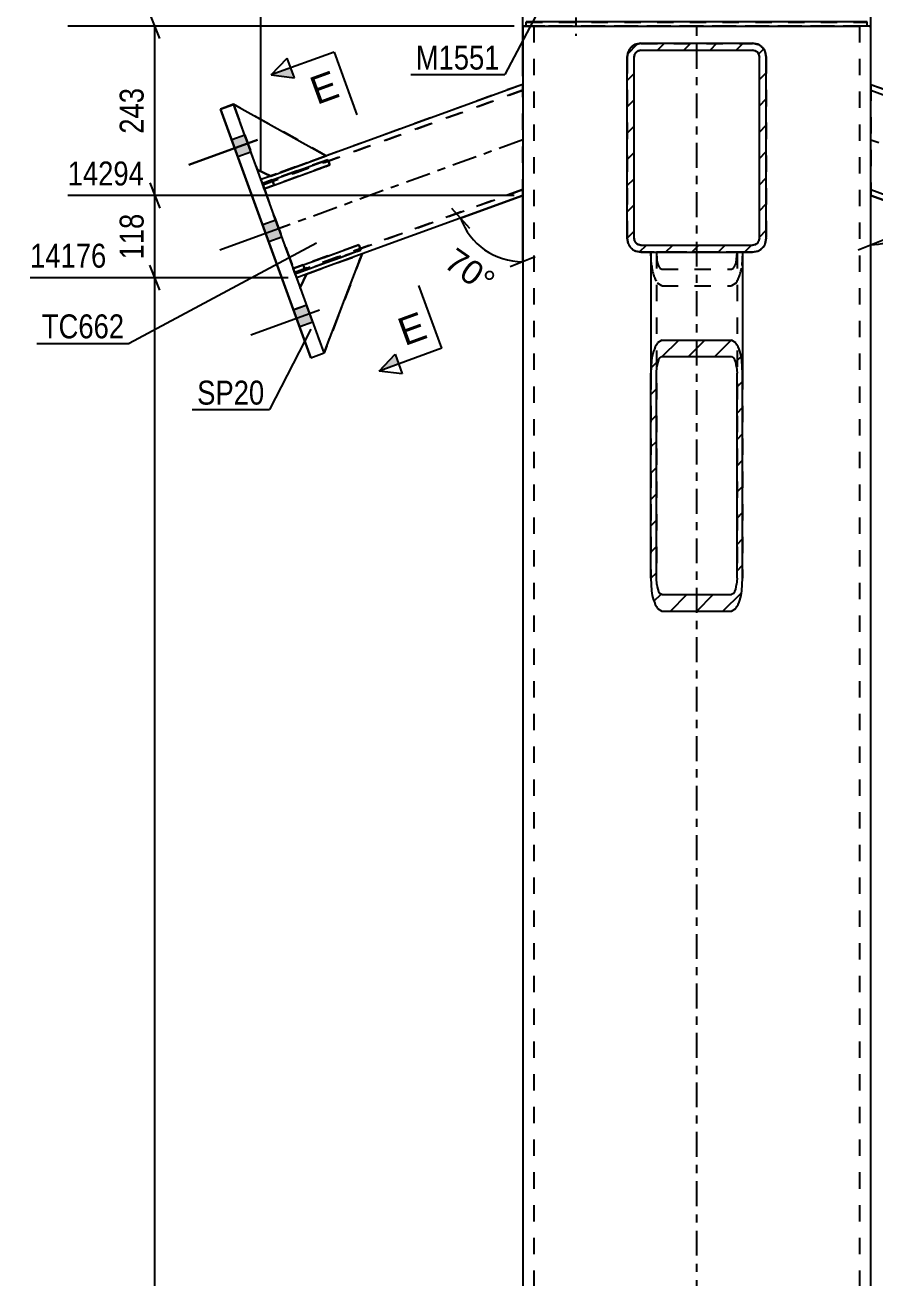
# Model space of a CAD drawing. Header units: millimetres. Extents: x 0 to 1189, y 0 to 841.
# Drawn here: x 383.9 to 485.6, y 596.6 to 746.6 of the extents above; entities that cross this region are included whole.
import ezdxf

# ---------------------------------------------------------------- set-up
doc = ezdxf.new("R2010")
doc.units = ezdxf.units.MM
doc.linetypes.add('DXK_LINE_DOT2', pattern=[3.9198, 1.9599, -1.9599])
doc.linetypes.add('DXK_LINE_DOT3', pattern=[5.9187, 2.979, -0.9799, 0.9799, -0.9799])
doc.styles.add('Arial', font='ARIAL.TTF', dxfattribs={"height": 0.2})
doc.styles.add('Arial Narrow', font='ARIALN.TTF', dxfattribs={"height": 0.2})

# ---------------------------------------------------------------- blocks, each defined once
blk = doc.blocks.new('Part-284935191-3309 - 3278')
at = {"color": 2, "linetype": 'Continuous'}
for p, q in [((485.09, 739.5), (500.76, 733.8)), ((507.41, 731.38), (508.59, 730.95)), ((485.09, 726.2), (496.48, 722.06)), ((485.09, 726.2), (496.48, 722.05)), ((503.14, 719.63), (504.31, 719.21)), ((503.14, 719.63), (504.31, 719.21))]:
    blk.add_line(p, q, dxfattribs=at)
at = {"color": 7, "linetype": 'DXK_LINE_DOT2'}
for p, q in [((485.09, 739.5), (485.09, 726.2)), ((485.09, 739.5), (508.59, 730.95)), ((485.09, 738.79), (508.36, 730.33)), ((485.09, 738.79), (508.36, 730.32)), ((500.76, 733.8), (507.41, 731.38)), ((508.45, 730.59), (508.31, 730.18)), ((508.31, 730.18), (508.45, 730.58)), ((508.34, 730.28), (508.36, 730.33)), ((508.36, 730.32), (508.34, 730.28)), ((508.36, 730.32), (508.36, 730.33)), ((508.55, 730.86), (508.45, 730.59)), ((508.45, 730.58), (508.55, 730.86)), ((508.59, 730.95), (508.55, 730.86)), ((508.55, 730.86), (508.59, 730.95)), ((508.59, 730.95), (508.59, 730.95)), ((508.31, 730.18), (504.59, 719.98)), ((508.31, 730.18), (504.59, 719.98)), ((508.22, 729.94), (504.68, 720.22)), ((508.22, 729.94), (504.68, 720.22)), ((508.22, 729.94), (508.34, 730.28)), ((508.29, 730.14), (508.22, 729.94)), ((508.34, 730.28), (508.29, 730.14)), ((485.09, 726.91), (504.54, 719.83)), ((485.09, 726.91), (504.54, 719.83)), ((496.48, 722.06), (503.14, 719.63)), ((496.48, 722.05), (503.14, 719.63)), ((504.59, 719.98), (504.44, 719.57)), ((504.44, 719.57), (504.59, 719.98)), ((504.56, 719.88), (504.54, 719.83)), ((504.54, 719.83), (504.56, 719.88)), ((504.54, 719.83), (504.54, 719.83)), ((504.68, 720.22), (504.56, 719.88)), ((504.56, 719.88), (504.61, 720.02)), ((504.61, 720.02), (504.68, 720.22)), ((504.35, 719.3), (504.31, 719.21)), ((504.31, 719.2), (504.35, 719.3)), ((504.31, 719.2), (504.31, 719.21)), ((504.31, 719.21), (504.31, 719.2)), ((504.44, 719.57), (504.35, 719.3)), ((504.35, 719.3), (504.44, 719.57))]:
    blk.add_line(p, q, dxfattribs=at)
at = {"color": 7, "linetype": 'DXK_LINE_DOT3'}
blk.add_line((506.45, 725.08), (485.09, 732.85), dxfattribs=at)
blk = doc.blocks.new('Part-284935191-3294 - 3278')
at = {"color": 2, "linetype": 'Continuous'}
for p, q in [((484.68, 746.97), (443.84, 746.97)), ((443.84, 746.47), (443.84, 746.97)), ((484.68, 746.47), (484.68, 746.97)), ((443.84, 746.47), (444.75, 746.47)), ((484.68, 746.47), (483.77, 746.47))]:
    blk.add_line(p, q, dxfattribs=at)
at = {"color": 7, "linetype": 'DXK_LINE_DOT2'}
for p, q in [((443.84, 746.96), (484.68, 746.96)), ((443.84, 746.46), (443.84, 746.47)), ((443.84, 746.46), (443.84, 746.47)), ((484.68, 746.46), (443.84, 746.46)), ((483.77, 746.47), (444.75, 746.47)), ((484.68, 746.46), (484.68, 746.47)), ((484.68, 746.47), (484.68, 746.46))]:
    blk.add_line(p, q, dxfattribs=at)
blk = doc.blocks.new('Part-284935191-3408 - 3278')
at = {"linetype": 'Continuous'}
h = blk.add_hatch(dxfattribs=at)
h.set_pattern_fill('', scale=0.7, style=0, pattern_type=0)
h.set_pattern_definition([(45, (455.928, 721.09), (-1.57154, 1.57154), [])])
h.paths.add_polyline_path([(455.93, 742.76), (455.93, 721.09), (456.05, 720.45), (456.42, 719.91), (456.96, 719.55), (457.59, 719.42), (470.93, 719.42), (471.57, 719.55), (472.11, 719.91), (472.47, 720.45), (472.59, 721.09), (472.59, 742.76), (472.47, 743.39), (472.11, 743.94), (471.57, 744.3), (470.93, 744.42), (457.59, 744.42), (456.96, 744.3), (456.42, 743.94), (456.05, 743.39)])
h.paths.add_polyline_path([(457.01, 743.35), (457.28, 743.53), (457.59, 743.59), (470.93, 743.59), (471.25, 743.53), (471.52, 743.35), (471.7, 743.08), (471.76, 742.76), (471.76, 721.09), (471.7, 720.77), (471.52, 720.5), (471.25, 720.32), (470.93, 720.26), (457.59, 720.26), (457.28, 720.32), (457.01, 720.5), (456.82, 720.77), (456.76, 721.09), (456.76, 742.76), (456.82, 743.08)])
at = {"color": 7, "linetype": 'DXK_LINE_DOT2'}
for p, q in [((456.96, 744.29), (457.59, 744.42)), ((457.59, 744.42), (470.93, 744.42)), ((457.59, 744.42), (457.59, 744.42)), ((470.93, 744.42), (470.93, 744.42)), ((470.93, 744.42), (471.57, 744.29)), ((455.93, 742.75), (456.05, 743.39)), ((455.93, 742.76), (455.93, 721.09)), ((456.82, 743.07), (456.76, 742.75)), ((456.76, 742.75), (456.76, 742.76)), ((456.76, 721.09), (456.76, 742.75)), ((456.82, 743.07), (456.82, 743.08)), ((471.7, 743.07), (471.7, 743.08)), ((471.76, 742.75), (471.7, 743.07)), ((471.76, 742.75), (471.76, 742.76)), ((471.76, 721.09), (471.76, 742.75)), ((472.47, 743.39), (472.59, 742.75)), ((472.59, 742.76), (472.59, 721.09)), ((456.05, 720.45), (455.93, 721.09)), ((456.05, 720.45), (456.05, 720.45)), ((456.76, 721.09), (456.76, 721.09)), ((456.76, 721.09), (456.82, 720.77)), ((457.28, 720.32), (457.59, 720.25)), ((457.59, 720.25), (457.59, 720.26)), ((457.59, 720.25), (470.93, 720.25)), ((470.93, 720.25), (471.25, 720.32)), ((470.93, 720.25), (470.93, 720.26)), ((471.7, 720.77), (471.76, 721.09)), ((471.76, 721.09), (471.76, 721.09)), ((472.59, 721.09), (472.47, 720.45)), ((472.47, 720.45), (472.47, 720.45)), ((472.59, 721.09), (472.59, 721.09)), ((469.76, 719.42), (458.76, 719.42))]:
    blk.add_line(p, q, dxfattribs=at)
at = {"color": 2, "linetype": 'Continuous'}
for p, q in [((457.59, 744.42), (456.96, 744.3)), ((457.59, 744.42), (470.93, 744.42)), ((471.57, 744.3), (470.93, 744.42)), ((456.05, 743.39), (455.93, 742.76)), ((455.93, 721.09), (455.93, 742.76)), ((456.76, 742.76), (456.82, 743.08)), ((456.76, 721.09), (456.76, 742.76)), ((457.59, 743.59), (457.28, 743.52)), ((457.28, 743.53), (457.59, 743.59)), ((457.59, 743.59), (457.59, 743.59)), ((457.59, 743.59), (470.93, 743.59)), ((457.59, 743.59), (470.93, 743.59)), ((470.93, 743.59), (470.93, 743.59)), ((471.25, 743.52), (470.93, 743.59)), ((470.93, 743.59), (471.25, 743.53)), ((471.7, 743.08), (471.76, 742.76)), ((471.76, 721.09), (471.76, 742.76)), ((472.59, 742.76), (472.47, 743.39)), ((472.59, 721.09), (472.59, 742.76)), ((455.93, 721.09), (456.05, 720.45)), ((456.82, 720.77), (456.76, 721.09)), ((457.59, 720.26), (457.28, 720.32)), ((457.59, 720.26), (470.93, 720.26)), ((471.25, 720.32), (470.93, 720.26)), ((471.76, 721.09), (471.7, 720.77)), ((472.47, 720.45), (472.59, 721.09)), ((457.59, 719.42), (456.96, 719.55)), ((456.96, 719.55), (457.59, 719.42)), ((457.59, 719.42), (458.76, 719.42)), ((457.59, 719.42), (457.59, 719.42)), ((457.59, 719.42), (470.93, 719.42)), ((470.93, 719.42), (469.76, 719.42)), ((471.57, 719.55), (470.93, 719.42)), ((470.93, 719.42), (471.57, 719.55)), ((470.93, 719.42), (470.93, 719.42))]:
    blk.add_line(p, q, dxfattribs=at)
at = {"color": 7, "linetype": 'DXK_LINE_DOT3'}
blk.add_line((464.26, 731.92), (464.26, 731.92), dxfattribs=at)
at = {"color": 2, "linetype": 'Continuous'}
for centre, radius, start, end in [((457.59, 742.76), 1.67, 112.5, 157.5), ((470.93, 742.76), 1.67, 22.5, 67.5), ((457.59, 742.76), 0.833, 112.5, 157.5), ((457.59, 742.75), 0.833, 112.5, 157.5), ((470.93, 742.76), 0.833, 22.5, 67.5), ((470.93, 742.75), 0.833, 22.5, 67.5), ((457.59, 721.09), 1.67, 202.5, 247.5), ((457.59, 721.09), 1.67, 202.5, 247.5), ((457.59, 721.09), 0.833, 202.5, 247.5), ((470.93, 721.09), 0.833, 292.5, 337.5), ((470.93, 721.09), 1.67, 292.5, 337.5), ((470.93, 721.09), 1.67, 292.5, 337.5)]:
    blk.add_arc(centre, radius, start, end, dxfattribs=at)
at = {"color": 7, "linetype": 'DXK_LINE_DOT2'}
for centre, radius, start, end in [((457.59, 742.75), 1.67, 112.5, 157.5), ((470.93, 742.75), 1.67, 22.5, 67.5), ((457.59, 721.09), 0.833, 202.5, 247.5), ((470.93, 721.09), 0.833, 292.5, 337.5)]:
    blk.add_arc(centre, radius, start, end, dxfattribs=at)
blk = doc.blocks.new('Part-284935191-3345 - 3278')
at = {"color": 2, "linetype": 'Continuous'}
for p, q in [((424.21, 719.21), (417.55, 716.78)), ((419.66, 707.35), (424.21, 719.21)), ((424.21, 719.21), (424.21, 719.21)), ((416.81, 715.18), (417.55, 716.78)), ((417.55, 716.78), (417.55, 716.78)), ((419.66, 707.35), (419.66, 707.35)), ((419.66, 707.35), (419.66, 707.35))]:
    blk.add_line(p, q, dxfattribs=at)
at = {"color": 7, "linetype": 'DXK_LINE_DOT2'}
for p, q in [((417.55, 716.78), (424.21, 719.21)), ((424.21, 719.21), (419.66, 707.35)), ((416.81, 715.18), (417.55, 716.78)), ((419.66, 707.35), (416.81, 715.18)), ((416.81, 715.18), (416.81, 715.18)), ((416.81, 715.18), (416.81, 715.18)), ((419.66, 707.35), (416.81, 715.18))]:
    blk.add_line(p, q, dxfattribs=at)
blk = doc.blocks.new('Part-284935191-3346 - 3278')
at = {"color": 7, "linetype": 'DXK_LINE_DOT2'}
for p, q in [((415.98, 717.45), (423.81, 720.3)), ((417.16, 717.88), (423.81, 720.3)), ((424.04, 719.67), (423.81, 720.3)), ((416.21, 716.82), (424.04, 719.67)), ((424.04, 719.67), (417.38, 717.25)), ((415.98, 717.45), (417.16, 717.88)), ((416.21, 716.82), (415.98, 717.45)), ((416.21, 716.82), (415.98, 717.45)), ((415.98, 717.45), (415.98, 717.45)), ((417.38, 717.25), (416.21, 716.82)), ((416.21, 716.82), (416.21, 716.82)), ((417.38, 717.25), (417.16, 717.88))]:
    blk.add_line(p, q, dxfattribs=at)
blk = doc.blocks.new('Part-284935191-3347 - 3278')
at = {"color": 7, "linetype": 'DXK_LINE_DOT2'}
for p, q in [((412.28, 727.63), (420.11, 730.48)), ((413.45, 728.06), (420.11, 730.48)), ((420.33, 729.85), (420.11, 730.48)), ((412.5, 727), (420.33, 729.85)), ((420.33, 729.85), (413.68, 727.43)), ((412.28, 727.63), (413.45, 728.06)), ((412.5, 727), (412.28, 727.63)), ((412.5, 727), (412.28, 727.63)), ((412.28, 727.63), (412.28, 727.63)), ((413.68, 727.43), (412.5, 727)), ((413.68, 727.43), (413.45, 728.06)), ((412.5, 727), (412.5, 727))]:
    blk.add_line(p, q, dxfattribs=at)
blk = doc.blocks.new('Part-284935191-3356 - 3278')
at = {"color": 2, "linetype": 'Continuous'}
for p, q in [((443.43, 746.47), (443.43, 415.83)), ((443.43, 746.47), (443.63, 746.47)), ((443.63, 746.47), (443.84, 746.47)), ((444.75, 746.47), (445.07, 746.47)), ((445.07, 746.47), (446.09, 746.47)), ((446.09, 746.47), (482.43, 746.47)), ((482.43, 746.47), (483.45, 746.47)), ((483.77, 746.47), (483.45, 746.47)), ((484.89, 746.47), (484.68, 746.47)), ((484.89, 746.47), (485.09, 746.47)), ((485.09, 415.83), (485.09, 746.47))]:
    blk.add_line(p, q, dxfattribs=at)
at = {"color": 7, "linetype": 'DXK_LINE_DOT2'}
for p, q in [((443.63, 746.46), (443.43, 746.46)), ((444.21, 746.46), (443.63, 746.46)), ((443.84, 746.47), (444.21, 746.47)), ((444.21, 746.47), (444.75, 746.47)), ((445.07, 746.46), (444.21, 746.46)), ((444.76, 746.47), (444.76, 415.83)), ((444.86, 746.47), (444.76, 746.47)), ((444.76, 746.46), (444.86, 746.46)), ((445.15, 746.47), (444.86, 746.47)), ((444.86, 746.46), (445.15, 746.46)), ((446.09, 746.46), (445.07, 746.46)), ((445.58, 746.47), (445.15, 746.47)), ((445.15, 746.46), (445.58, 746.46)), ((446.09, 746.47), (445.58, 746.47)), ((445.58, 746.46), (446.09, 746.46)), ((446.09, 746.47), (482.43, 746.47)), ((446.09, 746.46), (482.43, 746.46)), ((446.09, 746.46), (482.43, 746.46)), ((482.94, 746.47), (482.43, 746.47)), ((482.43, 746.46), (482.94, 746.46)), ((483.37, 746.46), (482.43, 746.46)), ((483.37, 746.47), (482.94, 746.47)), ((482.94, 746.46), (483.37, 746.46)), ((483.66, 746.47), (483.37, 746.47)), ((483.37, 746.46), (483.66, 746.46)), ((484.31, 746.46), (483.37, 746.46)), ((483.76, 746.47), (483.66, 746.47)), ((483.66, 746.46), (483.76, 746.46)), ((483.76, 746.47), (483.76, 415.83)), ((484.31, 746.47), (483.77, 746.47)), ((484.68, 746.47), (484.31, 746.47)), ((484.89, 746.46), (484.31, 746.46)), ((485.09, 746.46), (484.89, 746.46))]:
    blk.add_line(p, q, dxfattribs=at)
at = {"color": 7, "linetype": 'DXK_LINE_DOT3'}
blk.add_line((464.26, 415.83), (464.26, 746.47), dxfattribs=at)
blk = doc.blocks.new('Part-284935191-3397 - 3278')
at = {"color": 7, "linetype": 'DXK_LINE_DOT2'}
for p, q in [((443.43, 739.5), (412.1, 728.1)), ((443.43, 726.2), (443.43, 739.5)), ((412.33, 727.48), (443.43, 738.79)), ((443.43, 738.79), (412.33, 727.47)), ((419.94, 730.95), (413.28, 728.53)), ((412.1, 728.1), (412.1, 728.1)), ((412.1, 728.1), (412.14, 728)), ((412.14, 728.01), (412.1, 728.1)), ((412.24, 727.74), (412.14, 728.01)), ((412.14, 728), (412.24, 727.73)), ((412.39, 727.33), (412.24, 727.74)), ((412.24, 727.73), (412.39, 727.33)), ((412.33, 727.47), (412.33, 727.48)), ((412.33, 727.48), (412.35, 727.43)), ((412.35, 727.43), (412.33, 727.47)), ((412.47, 727.09), (412.35, 727.43)), ((412.35, 727.43), (412.4, 727.29)), ((412.39, 727.33), (416.1, 717.13)), ((412.39, 727.33), (416.1, 717.13)), ((412.4, 727.29), (412.47, 727.09)), ((412.47, 727.09), (416.01, 717.37)), ((412.47, 727.09), (416.01, 717.37)), ((416.15, 716.98), (443.43, 726.91)), ((443.43, 726.91), (416.15, 716.98)), ((424.21, 719.21), (417.55, 716.78)), ((424.21, 719.2), (417.55, 716.78)), ((416.01, 717.37), (416.13, 717.03)), ((416.08, 717.16), (416.01, 717.37)), ((416.13, 717.03), (416.08, 717.16)), ((416.1, 717.13), (416.25, 716.72)), ((416.25, 716.72), (416.1, 717.13)), ((416.13, 717.03), (416.15, 716.98)), ((416.15, 716.98), (416.13, 717.03)), ((416.15, 716.98), (416.15, 716.98)), ((416.25, 716.72), (416.35, 716.45)), ((416.35, 716.45), (416.25, 716.72)), ((416.35, 716.45), (416.38, 716.35)), ((416.38, 716.36), (416.35, 716.45)), ((416.38, 716.35), (416.38, 716.36)), ((416.38, 716.35), (416.38, 716.35))]:
    blk.add_line(p, q, dxfattribs=at)
at = {"color": 2, "linetype": 'Continuous'}
for p, q in [((443.43, 739.5), (419.94, 730.95)), ((413.28, 728.53), (412.1, 728.1)), ((443.43, 726.2), (424.21, 719.21)), ((443.43, 726.2), (424.21, 719.2)), ((417.55, 716.78), (416.38, 716.36)), ((417.55, 716.78), (416.38, 716.35))]:
    blk.add_line(p, q, dxfattribs=at)
at = {"color": 7, "linetype": 'DXK_LINE_DOT3'}
blk.add_line((443.43, 732.85), (414.24, 722.23), dxfattribs=at)
blk = doc.blocks.new('Part-284935191-3412 - 3278')
at = {"color": 7, "linetype": 'DXK_LINE_DOT2'}
for p, q in [((457.59, 744.41), (456.96, 744.28)), ((457.59, 744.41), (470.93, 744.41)), ((457.59, 744.41), (457.59, 744.41)), ((470.93, 744.41), (470.93, 744.41)), ((471.57, 744.28), (470.93, 744.41)), ((456.05, 743.38), (455.93, 742.74)), ((455.93, 742.74), (455.93, 721.07)), ((456.76, 742.74), (456.82, 743.06)), ((456.76, 742.74), (456.76, 742.74)), ((456.76, 721.08), (456.76, 742.74)), ((456.82, 743.06), (456.82, 743.06)), ((457.28, 743.51), (457.59, 743.58)), ((457.59, 743.57), (457.59, 743.58)), ((457.59, 743.58), (470.93, 743.58)), ((470.93, 743.57), (470.93, 743.58)), ((470.93, 743.58), (471.25, 743.51)), ((471.7, 743.06), (471.7, 743.06)), ((471.7, 743.06), (471.76, 742.74)), ((471.76, 742.74), (471.76, 742.74)), ((471.76, 721.08), (471.76, 742.74)), ((472.59, 742.74), (472.47, 743.38)), ((472.59, 742.74), (472.59, 721.07)), ((455.93, 721.08), (456.05, 720.44)), ((456.05, 720.44), (456.05, 720.44)), ((456.76, 721.07), (456.76, 721.08)), ((456.82, 720.76), (456.76, 721.08)), ((457.59, 720.24), (457.28, 720.31)), ((457.59, 720.24), (457.59, 720.24)), ((457.59, 720.24), (470.93, 720.24)), ((471.25, 720.31), (470.93, 720.24)), ((470.93, 720.24), (470.93, 720.24)), ((471.76, 721.08), (471.7, 720.76)), ((471.76, 721.07), (471.76, 721.08)), ((472.47, 720.44), (472.59, 721.08)), ((472.47, 720.44), (472.47, 720.44)), ((456.96, 719.54), (457.59, 719.41)), ((470.93, 719.41), (457.59, 719.41)), ((457.59, 719.41), (457.59, 719.41)), ((470.93, 719.41), (471.57, 719.54)), ((470.93, 719.41), (470.93, 719.41))]:
    blk.add_line(p, q, dxfattribs=at)
at = {"color": 7, "linetype": 'DXK_LINE_DOT3'}
blk.add_line((464.26, 731.91), (464.26, 731.91), dxfattribs=at)
at = {"color": 7, "linetype": 'DXK_LINE_DOT2'}
for centre, radius, start, end in [((457.59, 742.74), 1.67, 112.5, 157.5), ((470.93, 742.74), 1.67, 22.5, 67.5), ((457.59, 742.74), 0.833, 112.5, 157.5), ((470.93, 742.74), 0.833, 22.5, 67.5), ((457.59, 721.08), 1.67, 202.5, 247.5), ((457.59, 721.08), 0.833, 202.5, 247.5), ((470.93, 721.08), 0.833, 292.5, 337.5), ((470.93, 721.08), 1.67, 292.5, 337.5)]:
    blk.add_arc(centre, radius, start, end, dxfattribs=at)
blk = doc.blocks.new('Bolt-284935191-3414 - 3278')
at = {"linetype": 'Continuous'}
for points in [[(410.91, 731.39), (410.17, 733.43), (408.6, 732.86), (409.34, 730.82)], [(410.91, 731.39), (410.17, 733.43), (408.6, 732.86), (409.34, 730.82)], [(410.91, 731.39), (410.17, 733.42), (408.6, 732.85), (409.34, 730.82)], [(414.61, 721.21), (413.87, 723.25), (412.31, 722.68), (413.05, 720.64)], [(414.61, 721.21), (413.87, 723.24), (412.31, 722.67), (413.05, 720.64)], [(418.32, 711.03), (417.58, 713.07), (416.01, 712.5), (416.75, 710.46)], [(418.32, 711.03), (417.58, 713.07), (416.01, 712.5), (416.75, 710.46)], [(418.32, 711.03), (417.58, 713.06), (416.01, 712.49), (416.75, 710.46)]]:
    blk.add_hatch(color=1, dxfattribs=at).paths.add_polyline_path(points)
at = {"color": 1, "linetype": 'Continuous'}
for p, q in [((410.17, 733.43), (408.6, 732.86)), ((410.17, 733.43), (408.6, 732.86)), ((410.17, 733.42), (408.6, 732.85)), ((411.71, 732.84), (403.49, 729.84)), ((411.71, 732.84), (403.49, 729.85)), ((411.71, 732.83), (403.49, 729.84)), ((410.91, 731.39), (409.34, 730.82)), ((410.91, 731.39), (409.34, 730.82)), ((410.91, 731.39), (409.34, 730.82)), ((413.87, 723.25), (412.31, 722.68)), ((413.87, 723.24), (412.31, 722.67)), ((415.42, 722.66), (407.19, 719.67)), ((415.42, 722.65), (407.19, 719.66)), ((414.61, 721.21), (413.05, 720.64)), ((414.61, 721.21), (413.05, 720.64)), ((419.12, 712.48), (410.9, 709.48)), ((419.12, 712.48), (410.9, 709.49)), ((419.12, 712.47), (410.9, 709.48)), ((417.58, 713.07), (416.01, 712.5)), ((417.58, 713.07), (416.01, 712.5)), ((417.58, 713.06), (416.01, 712.49)), ((418.32, 711.03), (416.75, 710.46)), ((418.32, 711.03), (416.75, 710.46)), ((418.32, 711.03), (416.75, 710.46))]:
    blk.add_line(p, q, dxfattribs=at)
blk = doc.blocks.new('Part-284935191-3419 - 3278')
at = {"color": 2, "linetype": 'Continuous'}
for p, q in [((408.83, 737.11), (407.26, 736.54)), ((407.26, 736.54), (418.09, 706.78)), ((407.26, 736.54), (407.26, 736.53)), ((407.26, 736.53), (407.26, 736.53)), ((418.09, 706.78), (407.26, 736.53)), ((419.66, 707.35), (408.83, 737.11)), ((418.09, 706.78), (419.66, 707.35)), ((418.09, 706.78), (419.66, 707.35)), ((418.09, 706.78), (418.09, 706.78)), ((419.66, 707.35), (419.66, 707.35)), ((419.66, 707.35), (419.66, 707.35)), ((419.66, 707.35), (419.66, 707.35)), ((419.66, 707.35), (419.66, 707.35))]:
    blk.add_line(p, q, dxfattribs=at)
at = {"color": 7, "linetype": 'DXK_LINE_DOT2'}
for p, q in [((407.26, 736.53), (408.83, 737.1)), ((408.83, 737.1), (408.83, 737.11)), ((408.83, 737.11), (408.83, 737.11)), ((419.66, 707.35), (408.83, 737.1)), ((419.66, 707.35), (419.66, 707.35)), ((419.66, 707.35), (419.66, 707.35))]:
    blk.add_line(p, q, dxfattribs=at)
blk = doc.blocks.new('Part-284935191-3526 - 3278')
at = {"color": 2, "linetype": 'Continuous'}
for p, q in [((412.28, 727.63), (420.11, 730.48)), ((420.11, 730.48), (420.33, 729.86)), ((412.5, 727.01), (420.33, 729.86)), ((412.28, 727.63), (412.5, 727.01)), ((412.5, 727.01), (413.68, 727.43))]:
    blk.add_line(p, q, dxfattribs=at)
at = {"color": 7, "linetype": 'DXK_LINE_DOT2'}
for p, q in [((420.11, 730.48), (413.45, 728.06)), ((413.68, 727.43), (420.33, 729.86)), ((413.45, 728.06), (412.28, 727.63)), ((412.28, 727.63), (412.28, 727.63)), ((412.28, 727.63), (412.5, 727.01)), ((413.45, 728.06), (413.68, 727.43)), ((412.5, 727.01), (412.5, 727.01))]:
    blk.add_line(p, q, dxfattribs=at)
blk = doc.blocks.new('Part-284935191-3527 - 3278')
at = {"color": 2, "linetype": 'Continuous'}
for p, q in [((415.98, 717.45), (423.81, 720.3)), ((423.81, 720.3), (424.04, 719.68)), ((416.21, 716.83), (424.04, 719.68)), ((415.98, 717.45), (416.21, 716.83)), ((416.21, 716.83), (417.38, 717.25))]:
    blk.add_line(p, q, dxfattribs=at)
at = {"color": 7, "linetype": 'DXK_LINE_DOT2'}
for p, q in [((423.81, 720.3), (417.16, 717.88)), ((417.38, 717.25), (424.04, 719.68)), ((417.16, 717.88), (415.98, 717.45)), ((415.98, 717.45), (415.98, 717.45)), ((415.98, 717.45), (416.21, 716.83)), ((416.21, 716.83), (416.21, 716.83)), ((417.16, 717.88), (417.38, 717.25))]:
    blk.add_line(p, q, dxfattribs=at)
blk = doc.blocks.new('Part-284935191-3528 - 3278')
at = {"color": 7, "linetype": 'DXK_LINE_DOT2'}
for p, q in [((419.93, 730.95), (408.83, 737.11)), ((408.83, 737.11), (411.68, 729.27)), ((408.83, 737.11), (408.83, 737.11)), ((408.83, 737.11), (419.93, 730.95)), ((411.68, 729.27), (408.83, 737.11)), ((413.28, 728.53), (419.93, 730.95)), ((419.93, 730.95), (413.28, 728.53)), ((419.93, 730.95), (419.93, 730.95)), ((411.68, 729.27), (411.68, 729.27)), ((411.68, 729.27), (411.68, 729.27)), ((413.28, 728.53), (411.68, 729.27)), ((413.28, 728.53), (413.28, 728.53)), ((413.28, 728.53), (413.28, 728.53))]:
    blk.add_line(p, q, dxfattribs=at)
at = {"color": 2, "linetype": 'Continuous'}
blk.add_line((411.68, 729.27), (413.28, 728.53), dxfattribs=at)
blk = doc.blocks.new('Part-284935191-3529 - 3278')
at = {"color": 2, "linetype": 'Continuous'}
for p, q in [((408.83, 737.11), (419.93, 730.95)), ((413.28, 728.53), (419.93, 730.95)), ((419.93, 730.95), (419.93, 730.95)), ((411.68, 729.28), (413.28, 728.53)), ((413.28, 728.53), (413.28, 728.53))]:
    blk.add_line(p, q, dxfattribs=at)
at = {"color": 7, "linetype": 'DXK_LINE_DOT2'}
for p, q in [((408.83, 737.11), (408.83, 737.11)), ((408.83, 737.11), (411.68, 729.28)), ((408.83, 737.11), (408.83, 737.11)), ((408.83, 737.11), (419.93, 730.95)), ((411.68, 729.28), (408.83, 737.11)), ((419.93, 730.95), (413.28, 728.53)), ((411.68, 729.28), (411.68, 729.28)), ((411.68, 729.28), (411.68, 729.28)), ((413.28, 728.53), (411.68, 729.28))]:
    blk.add_line(p, q, dxfattribs=at)
blk = doc.blocks.new('Part-284935191-3530 - 3278')
at = {"color": 7, "linetype": 'DXK_LINE_DOT2'}
for p, q in [((417.55, 716.78), (424.21, 719.2)), ((424.21, 719.2), (417.55, 716.78)), ((424.21, 719.2), (419.66, 707.35)), ((419.66, 707.35), (424.21, 719.2)), ((424.21, 719.2), (424.21, 719.2)), ((416.81, 715.18), (417.55, 716.78)), ((417.55, 716.78), (416.81, 715.18)), ((417.55, 716.78), (417.55, 716.78)), ((419.66, 707.35), (416.81, 715.18)), ((416.81, 715.18), (416.81, 715.18)), ((419.66, 707.35), (416.81, 715.18))]:
    blk.add_line(p, q, dxfattribs=at)
at = {"color": 2, "linetype": 'Continuous'}
blk.add_line((419.66, 707.35), (419.66, 707.35), dxfattribs=at)
blk.add_line((419.66, 707.35), (419.66, 707.35), dxfattribs=at)
blk.add_line((419.66, 707.35), (419.66, 707.35), dxfattribs=at)
blk = doc.blocks.new('Part-284935191-5470 - 3278')
at = {"linetype": 'Continuous'}
h = blk.add_hatch(dxfattribs=at)
h.set_pattern_fill('', scale=0.7, style=0, pattern_type=0)
h.set_pattern_definition([(45, (458.7613, 680.3816), (-1.57154, 1.57154), [])])
h.paths.add_polyline_path([(458.76, 704.94), (458.76, 680.38), (458.86, 678.88), (459.15, 677.6), (459.58, 676.75), (460.09, 676.45), (468.43, 676.45), (468.94, 676.75), (469.37, 677.6), (469.66, 678.88), (469.76, 680.38), (469.76, 704.94), (469.66, 706.45), (469.37, 707.72), (468.94, 708.57), (468.43, 708.87), (460.09, 708.87), (459.58, 708.57), (459.15, 707.72), (458.86, 706.45)])
h.paths.add_polyline_path([(459.62, 706.33), (459.84, 706.76), (460.09, 706.91), (468.43, 706.91), (468.68, 706.76), (468.9, 706.33), (469.04, 705.69), (469.09, 704.94), (469.09, 680.38), (469.04, 679.63), (468.9, 678.99), (468.68, 678.57), (468.43, 678.42), (460.09, 678.42), (459.84, 678.57), (459.62, 678.99), (459.48, 679.63), (459.43, 680.38), (459.43, 704.94), (459.48, 705.69)])
at = {"color": 2, "linetype": 'Continuous'}
for p, q in [((458.76, 719.42), (458.76, 704.94)), ((458.76, 719.42), (458.86, 719.42)), ((469.66, 719.42), (469.76, 719.42)), ((469.76, 719.42), (469.76, 704.94)), ((460.09, 708.87), (459.58, 708.57)), ((460.09, 708.87), (468.43, 708.87)), ((468.94, 708.57), (468.43, 708.87)), ((458.86, 706.45), (458.76, 704.94)), ((459.84, 706.76), (460.09, 706.91)), ((460.09, 706.91), (468.43, 706.91)), ((468.43, 706.91), (468.68, 706.76)), ((469.76, 704.94), (469.66, 706.45)), ((458.76, 680.38), (458.76, 704.94)), ((459.43, 704.94), (459.48, 705.69)), ((459.43, 680.38), (459.43, 704.94)), ((469.04, 705.69), (469.09, 704.94)), ((469.09, 680.38), (469.09, 704.94)), ((469.76, 680.38), (469.76, 704.94)), ((458.76, 680.38), (458.86, 678.88)), ((459.48, 679.63), (459.43, 680.38)), ((469.09, 680.38), (469.04, 679.63)), ((469.66, 678.88), (469.76, 680.38)), ((460.09, 678.42), (459.84, 678.57)), ((460.09, 678.42), (468.43, 678.42)), ((468.68, 678.57), (468.43, 678.42)), ((459.58, 676.75), (460.09, 676.45)), ((460.09, 676.45), (468.43, 676.45)), ((468.43, 676.45), (468.94, 676.75))]:
    blk.add_line(p, q, dxfattribs=at)
at = {"color": 7, "linetype": 'DXK_LINE_DOT2'}
for p, q in [((458.76, 719.42), (459.43, 719.42)), ((458.86, 717.82), (458.76, 719.32)), ((458.86, 719.42), (459.15, 719.42)), ((459.15, 719.42), (459.58, 719.42)), ((459.43, 719.42), (459.43, 680.38)), ((459.48, 719.42), (459.43, 719.42)), ((459.43, 719.32), (459.48, 718.57)), ((459.62, 719.42), (459.48, 719.42)), ((459.58, 719.42), (460.09, 719.42)), ((459.84, 719.42), (459.62, 719.42)), ((460.09, 719.42), (459.84, 719.42)), ((460.09, 719.42), (468.43, 719.42)), ((460.09, 719.42), (468.43, 719.42)), ((468.43, 719.42), (468.94, 719.42)), ((468.68, 719.42), (468.43, 719.42)), ((468.9, 719.42), (468.68, 719.42)), ((469.04, 719.42), (468.9, 719.42)), ((468.94, 719.42), (469.37, 719.42)), ((469.09, 719.42), (469.04, 719.42)), ((469.04, 718.57), (469.09, 719.32)), ((469.09, 719.42), (469.09, 680.38)), ((469.76, 719.42), (469.09, 719.42)), ((469.37, 719.42), (469.66, 719.42)), ((469.76, 719.32), (469.66, 717.82)), ((469.76, 719.42), (469.76, 719.42)), ((459.84, 717.51), (460.09, 717.36)), ((460.09, 717.36), (468.43, 717.36)), ((468.43, 717.36), (468.68, 717.51)), ((460.09, 715.39), (459.58, 715.69)), ((460.09, 715.39), (468.43, 715.39)), ((468.94, 715.69), (468.43, 715.39)), ((458.76, 704.94), (458.76, 680.38)), ((469.76, 704.94), (469.76, 680.38))]:
    blk.add_line(p, q, dxfattribs=at)
for centre, radius, start, end in [((461.77, 718.76), 2.3, 184.5911, 212.8755), ((466.75, 718.76), 2.3, 327.1245, 355.4089), ((463.45, 718.19), 4.6, 184.5911, 212.8755), ((465.08, 718.19), 4.6, 327.1245, 355.4089)]:
    blk.add_arc(centre, radius, start, end, dxfattribs=at)
at = {"color": 2, "linetype": 'Continuous'}
for centre, radius, start, end in [((463.44, 706.08), 4.59, 147.1101, 175.4055), ((465.08, 706.08), 4.59, 4.5945, 32.8899), ((461.77, 705.51), 2.3, 147.1101, 175.4055), ((466.75, 705.51), 2.3, 4.5945, 32.8899), ((461.77, 679.81), 2.3, 184.5945, 212.8899), ((466.75, 679.81), 2.3, 327.1101, 355.4055), ((463.44, 679.25), 4.59, 184.5945, 212.8899), ((465.08, 679.25), 4.59, 327.1101, 355.4055)]:
    blk.add_arc(centre, radius, start, end, dxfattribs=at)
blk = doc.blocks.new('Part-284935191-5474 - 3278')
at = {"color": 7, "linetype": 'DXK_LINE_DOT3'}
blk.add_line((449.8, 786.99), (449.8, 745.3), dxfattribs=at)
at = {"color": 2, "linetype": 'Continuous'}
for p, q in [((445.63, 776.99), (445.63, 755.3)), ((445.63, 776.99), (445.71, 776.99)), ((445.71, 776.99), (445.93, 776.99)), ((445.93, 776.99), (446.25, 776.99)), ((446.25, 776.99), (446.63, 776.99)), ((446.63, 776.99), (452.97, 776.99)), ((452.97, 776.99), (453.35, 776.99)), ((453.35, 776.99), (453.67, 776.99)), ((453.67, 776.99), (453.89, 776.99)), ((453.89, 776.99), (453.97, 776.99)), ((453.97, 776.99), (453.97, 755.3)), ((445.71, 755.3), (445.63, 755.3)), ((445.93, 755.3), (445.71, 755.3)), ((446.25, 755.3), (445.93, 755.3)), ((446.63, 755.3), (446.25, 755.3)), ((446.63, 755.3), (452.97, 755.3)), ((453.35, 755.3), (452.97, 755.3)), ((453.67, 755.3), (453.35, 755.3)), ((453.89, 755.3), (453.67, 755.3)), ((453.97, 755.3), (453.89, 755.3))]:
    blk.add_line(p, q, dxfattribs=at)
at = {"color": 7, "linetype": 'DXK_LINE_DOT2'}
for p, q in [((445.63, 776.99), (445.63, 776.99)), ((445.71, 776.99), (445.63, 776.99)), ((445.93, 776.99), (445.71, 776.99)), ((446.17, 776.99), (445.93, 776.99)), ((446.13, 776.99), (446.13, 776.99)), ((446.13, 776.99), (446.13, 755.3)), ((446.17, 776.99), (446.13, 776.99)), ((446.13, 776.99), (446.17, 776.99)), ((446.28, 776.99), (446.17, 776.99)), ((446.17, 776.99), (446.28, 776.99)), ((446.63, 776.99), (446.17, 776.99)), ((446.44, 776.99), (446.28, 776.99)), ((446.28, 776.99), (446.44, 776.99)), ((446.44, 776.99), (453.16, 776.99)), ((446.44, 776.99), (453.16, 776.99)), ((446.63, 776.99), (452.97, 776.99)), ((453.35, 776.99), (452.97, 776.99)), ((453.32, 776.99), (453.16, 776.99)), ((453.16, 776.99), (453.35, 776.99)), ((453.43, 776.99), (453.32, 776.99)), ((453.35, 776.99), (453.43, 776.99)), ((453.67, 776.99), (453.35, 776.99)), ((453.47, 776.99), (453.43, 776.99)), ((453.43, 776.99), (453.47, 776.99)), ((453.47, 776.99), (453.47, 776.99)), ((453.47, 776.99), (453.47, 755.3)), ((453.89, 776.99), (453.67, 776.99)), ((453.97, 776.99), (453.89, 776.99)), ((453.97, 776.99), (453.97, 776.99)), ((445.63, 755.3), (445.63, 755.3)), ((445.63, 755.3), (445.63, 755.3)), ((445.63, 755.3), (445.71, 755.3)), ((445.71, 755.3), (445.93, 755.3)), ((445.93, 755.3), (446.25, 755.3)), ((446.17, 755.3), (446.13, 755.3)), ((446.13, 755.3), (446.17, 755.3)), ((446.28, 755.3), (446.17, 755.3)), ((446.17, 755.3), (446.28, 755.3)), ((446.25, 755.3), (446.63, 755.3)), ((446.44, 755.3), (446.28, 755.3)), ((446.28, 755.3), (446.44, 755.3)), ((446.44, 755.3), (453.16, 755.3)), ((446.44, 755.3), (453.16, 755.3)), ((446.63, 755.3), (452.97, 755.3)), ((452.97, 755.3), (453.35, 755.3)), ((453.32, 755.3), (453.16, 755.3)), ((453.16, 755.3), (453.35, 755.3)), ((453.43, 755.3), (453.32, 755.3)), ((453.35, 755.3), (453.43, 755.3)), ((453.35, 755.3), (453.67, 755.3)), ((453.47, 755.3), (453.43, 755.3)), ((453.43, 755.3), (453.47, 755.3)), ((453.67, 755.3), (453.89, 755.3)), ((453.89, 755.3), (453.97, 755.3)), ((453.97, 755.3), (453.97, 755.3)), ((453.97, 755.3), (453.97, 755.3))]:
    blk.add_line(p, q, dxfattribs=at)
blk = doc.blocks.new('StraightDimension-284935191-3891 - 3278')
at = {"color": 7, "linetype": 'Continuous'}
for p, q in [((400.01, 744.97), (398.81, 747.97)), ((442.43, 746.47), (388.97, 746.47)), ((399.41, 726.2), (399.41, 746.47)), ((398.81, 727.7), (400.01, 724.7)), ((442.43, 726.2), (388.97, 726.2))]:
    blk.add_line(p, q, dxfattribs=at)
at = {"color": 0}
blk.add_wipeout([(398.66, 739.68), (394.46, 739.68), (394.46, 732.99), (398.66, 732.99)], dxfattribs=at)
at = {"color": 3, "style": 'Arial Narrow'}
blk.add_text('243', height=2.863, rotation=90.0002, dxfattribs=at).set_placement((398.06, 733.59))
at = {"color": 0, "linetype": 'Continuous'}
blk.add_wipeout([(398.71, 747.07), (398.71, 751.27), (388.37, 751.27), (388.37, 747.07)], dxfattribs=at)
at = {"color": 3, "linetype": 'Continuous', "style": 'Arial Narrow'}
blk.add_text('14537', height=2.863, dxfattribs=at).set_placement((388.97, 747.67))
blk = doc.blocks.new('StraightDimension-284935191-3925 - 3278')
at = {"color": 7, "linetype": 'Continuous'}
for p, q in [((400.01, 714.86), (398.81, 717.86)), ((415.38, 716.36), (384.47, 716.36)), ((399.41, 449.07), (399.41, 716.36))]:
    blk.add_line(p, q, dxfattribs=at)
at = {"color": 0, "linetype": 'Continuous'}
blk.add_wipeout([(394.21, 716.96), (394.21, 721.16), (383.87, 721.16), (383.87, 716.96)], dxfattribs=at)
at = {"color": 3, "linetype": 'Continuous', "style": 'Arial Narrow'}
blk.add_text('14176', height=2.863, dxfattribs=at).set_placement((384.47, 717.56))
blk = doc.blocks.new('StraightDimension-284935191-3940 - 3278')
at = {"color": 7, "linetype": 'Continuous'}
for p, q in [((398.81, 727.7), (400.01, 724.7)), ((442.43, 726.2), (388.97, 726.2)), ((399.41, 716.36), (399.41, 726.2)), ((400.01, 714.86), (398.81, 717.86)), ((415.38, 716.36), (384.47, 716.36))]:
    blk.add_line(p, q, dxfattribs=at)
at = {"color": 0, "linetype": 'Continuous'}
blk.add_wipeout([(398.71, 726.8), (398.71, 731), (388.37, 731), (388.37, 726.8)], dxfattribs=at)
at = {"color": 0}
blk.add_wipeout([(398.66, 724.62), (394.46, 724.62), (394.46, 717.94), (398.66, 717.94)], dxfattribs=at)
at = {"color": 3, "linetype": 'Continuous', "style": 'Arial Narrow'}
blk.add_text('14294', height=2.863, dxfattribs=at).set_placement((388.97, 727.4))
at = {"color": 3, "style": 'Arial Narrow'}
blk.add_text('118', height=2.863, rotation=90.0002, dxfattribs=at).set_placement((398.06, 718.54))
blk = doc.blocks.new('StraightDimension-284935191-3956 - 3278')
at = {"color": 7, "linetype": 'Continuous'}
for p, q in [((412.1, 729.1), (412.1, 799.71)), ((443.43, 740.5), (443.43, 799.71)), ((413.6, 797.46), (410.6, 796.26)), ((412.1, 796.86), (443.43, 796.86)), ((441.93, 796.26), (444.93, 797.46))]:
    blk.add_line(p, q, dxfattribs=at)
at = {"color": 0}
blk.add_wipeout([(431.11, 797.61), (431.11, 801.81), (424.42, 801.81), (424.42, 797.61)], dxfattribs=at)
at = {"color": 3, "style": 'Arial Narrow'}
blk.add_text('376', height=2.863, dxfattribs=at).set_placement((425.02, 798.21))
blk = doc.blocks.new('StraightDimension-284935191-3976 - 3278')
at = {"color": 7, "linetype": 'Continuous'}
for p, q in [((485.09, 740.5), (485.09, 797.84)), ((508.59, 731.95), (508.59, 797.84)), ((486.59, 795.59), (483.59, 794.39)), ((485.09, 794.99), (508.59, 794.99)), ((507.09, 794.39), (510.09, 795.59))]:
    blk.add_line(p, q, dxfattribs=at)
at = {"color": 0}
blk.add_wipeout([(500.18, 795.74), (500.18, 799.94), (493.5, 799.94), (493.5, 795.74)], dxfattribs=at)
at = {"color": 3, "style": 'Arial Narrow'}
blk.add_text('282', height=2.863, dxfattribs=at).set_placement((494.1, 796.34))
blk = doc.blocks.new('AngleDimension-284935191-9726 - 3278')
at = {"color": 7, "linetype": 'Continuous'}
for p, q in [((435.97, 723.48), (443.43, 726.2)), ((442.49, 725.85), (435.97, 723.48)), ((443.43, 718.26), (443.43, 726.2)), ((434.9, 724.69), (437.05, 722.28)), ((444.93, 718.86), (441.93, 717.66))]:
    blk.add_line(p, q, dxfattribs=at)
blk.add_arc((443.43, 726.2), 7.93, 200, 270, dxfattribs=at)
at = {"color": 0}
blk.add_wipeout([(438.92, 713.44), (441.33, 716.88), (435.39, 721.04), (432.98, 717.6)], dxfattribs=at)
at = {"color": 3, "style": 'Arial'}
blk.add_text('70°', height=2.865, rotation=-35.002, dxfattribs=at).set_placement((433.82, 717.75))
blk = doc.blocks.new('AngleDimension-284935191-10042 - 3278')
at = {"color": 7, "linetype": 'Continuous'}
for p, q in [((490.63, 724.19), (485.09, 726.2)), ((485.09, 720.31), (485.09, 726.2)), ((486.03, 725.86), (490.63, 724.19)), ((490.58, 725.8), (490.68, 722.57)), ((483.59, 719.71), (486.59, 720.91))]:
    blk.add_line(p, q, dxfattribs=at)
blk.add_arc((485.09, 726.2), 5.89, 270, 340, dxfattribs=at)
at = {"color": 0}
blk.add_wipeout([(494.36, 719.28), (491.96, 722.72), (486.02, 718.56), (488.43, 715.12)], dxfattribs=at)
at = {"color": 3, "style": 'Arial'}
blk.add_text('70°', height=2.865, rotation=35.002, dxfattribs=at).set_placement((488.58, 715.96))
blk = doc.blocks.new('Mark-284935191-3430 - 3278')
at = {"color": 0}
blk.add_wipeout([(440.68, 741.27), (440.68, 744.27), (430.63, 744.27), (430.63, 741.27)], dxfattribs=at)
blk.add_wipeout([(440.68, 741.27), (440.68, 744.27), (430.63, 744.27), (430.63, 741.27)], dxfattribs=at)
at = {"color": 30, "linetype": 'Continuous'}
for p in [(445.41, 748.47), (430.03, 740.67)]:
    blk.add_line(p, (441.28, 740.67), dxfattribs=at)
at = {"color": 3, "style": 'Arial Narrow'}
blk.add_text('M1551', height=2.863, dxfattribs=at).set_placement((430.63, 741.27))
blk = doc.blocks.new('Mark-284935191-3415 - 3278')
at = {"color": 0}
blk.add_wipeout([(412.51, 701.17), (412.51, 704.17), (404.47, 704.17), (404.47, 701.17)], dxfattribs=at)
blk.add_wipeout([(412.51, 701.17), (412.51, 704.17), (404.47, 704.17), (404.47, 701.17)], dxfattribs=at)
at = {"color": 30, "linetype": 'Continuous'}
for p in [(418.06, 710.2), (403.87, 700.57)]:
    blk.add_line(p, (413.11, 700.57), dxfattribs=at)
at = {"color": 3, "style": 'Arial Narrow'}
blk.add_text('SP20', height=2.863, dxfattribs=at).set_placement((404.47, 701.17))
blk = doc.blocks.new('SectionMark-284935191-3992 - 3278')
at = {"linetype": 'Continuous'}
for points in [[(415.69, 741.48), (416.12, 740.3), (413.34, 740.62)], [(428.17, 707.21), (428.59, 706.03), (426.24, 705.18)]]:
    blk.add_hatch(color=6, dxfattribs=at).paths.add_polyline_path(points)
at = {"color": 6, "linetype": 'Continuous'}
for p, q in [((413.34, 740.62), (415.26, 742.65)), ((416.12, 740.3), (415.26, 742.65)), ((413.34, 740.62), (416.12, 740.3)), ((426.24, 705.18), (428.17, 707.21)), ((428.17, 707.21), (429.02, 704.86)), ((429.02, 704.86), (426.24, 705.18))]:
    blk.add_line(p, q, dxfattribs=at)
at = {"color": 0, "linetype": 'Continuous'}
for points in [[(421.71, 738.08), (420.52, 741.37), (417.59, 740.31), (418.79, 737.02)], [(432.22, 709.22), (431.03, 712.51), (428.1, 711.44), (429.3, 708.15)]]:
    blk.add_wipeout(points, dxfattribs=at)
at = {"color": 6, "linetype": 'Continuous'}
for p, q in [((420.86, 743.36), (413.34, 740.62)), ((420.86, 743.36), (423.59, 735.84)), ((433.76, 707.92), (431.02, 715.43)), ((433.76, 707.92), (426.24, 705.18))]:
    blk.add_line(p, q, dxfattribs=at)
at = {"color": 3, "linetype": 'Continuous', "style": 'Arial'}
for p in [(418.79, 737.02), (429.3, 708.15)]:
    blk.add_text('E', height=3.34, rotation=20.0077, dxfattribs=at).set_placement(p)
blk = doc.blocks.new('Mark-284935191-9761 - 3278')
at = {"color": 0}
blk.add_wipeout([(395.75, 709.1), (395.75, 712.1), (385.88, 712.1), (385.88, 709.1)], dxfattribs=at)
blk.add_wipeout([(395.75, 709.1), (395.75, 712.1), (385.88, 712.1), (385.88, 709.1)], dxfattribs=at)
at = {"color": 30, "linetype": 'Continuous'}
for p in [(418.74, 720.48), (385.28, 708.5)]:
    blk.add_line(p, (396.35, 708.5), dxfattribs=at)
at = {"color": 3, "style": 'Arial Narrow'}
blk.add_text('TC662', height=2.863, dxfattribs=at).set_placement((385.88, 709.1))

msp = doc.modelspace()

# ---------------------------------------------------------------- block references
for name in ['Part-284935191-5474 - 3278', 'Part-284935191-3294 - 3278', 'Part-284935191-3356 - 3278', 'Part-284935191-3408 - 3278', 'Part-284935191-3412 - 3278', 'Part-284935191-3397 - 3278', 'Part-284935191-3309 - 3278', 'Part-284935191-3419 - 3278', 'Part-284935191-3528 - 3278', 'Part-284935191-3529 - 3278', 'Bolt-284935191-3414 - 3278', 'Part-284935191-3347 - 3278', 'Part-284935191-3526 - 3278', 'Part-284935191-3346 - 3278', 'Part-284935191-3527 - 3278', 'Part-284935191-3345 - 3278', 'Part-284935191-3530 - 3278', 'Part-284935191-5470 - 3278']:
    msp.add_blockref(name, (0, 0))

# ---------------------------------------------------------------- next in the draw order: block references
for name in ['StraightDimension-284935191-3976 - 3278', 'StraightDimension-284935191-3891 - 3278', 'AngleDimension-284935191-10042 - 3278', 'StraightDimension-284935191-3925 - 3278']:
    msp.add_blockref(name, (0, 0))

# ---------------------------------------------------------------- next in the draw order: block references
for name in ['StraightDimension-284935191-3940 - 3278', 'Mark-284935191-3415 - 3278']:
    msp.add_blockref(name, (0, 0))

# ---------------------------------------------------------------- next in the draw order: block references
for name in ['StraightDimension-284935191-3956 - 3278', 'AngleDimension-284935191-9726 - 3278']:
    msp.add_blockref(name, (0, 0))

# ---------------------------------------------------------------- next in the draw order: block references
msp.add_blockref('Mark-284935191-3430 - 3278', (0, 0))

# ---------------------------------------------------------------- next in the draw order: block references
msp.add_blockref('SectionMark-284935191-3992 - 3278', (0, 0))

# ---------------------------------------------------------------- next in the draw order: block references
msp.add_blockref('Mark-284935191-9761 - 3278', (0, 0))

doc.saveas('drawing.dxf')
